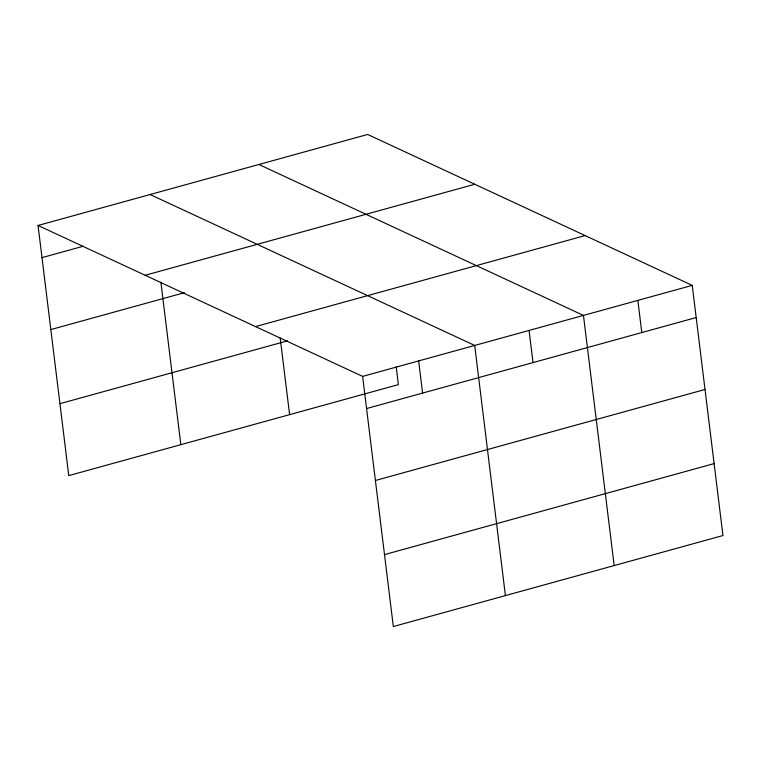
<?xml version="1.0" encoding="UTF-8"?>
<svg xmlns="http://www.w3.org/2000/svg" width="761" height="761" viewBox="0 0 761 761"><rect width="100%" height="100%" fill="white"/><g stroke="black" fill="none" stroke-linecap="round" stroke-linejoin="round"><path stroke-width="1.14" d="M38.05 225.465L367.668 134.459L692.234 285.385L722.95 535.535L393.332 626.541L362.626 376.391L38.05 225.465L68.766 475.615L398.374 384.609L396.205 366.926M41.998 257.627L83.168 246.26M145.161 275.273L474.769 184.267M50.835 329.57L184.428 292.681M255.515 326.583L585.123 235.577M59.929 403.682L287.572 340.833M362.626 376.391L692.234 285.385M366.574 408.552L696.182 317.546M375.401 480.486L705.019 389.48M384.505 554.607L714.113 463.601M258.892 164.49L583.459 315.415L614.175 565.566M150.117 194.521L474.693 345.446L505.409 595.597M637.851 300.395L641.799 332.557M529.076 330.426L533.023 362.597M418.655 360.914L422.602 393.076M280.191 337.998L289.608 414.64M160.875 282.112L180.833 444.671"/></g></svg>
